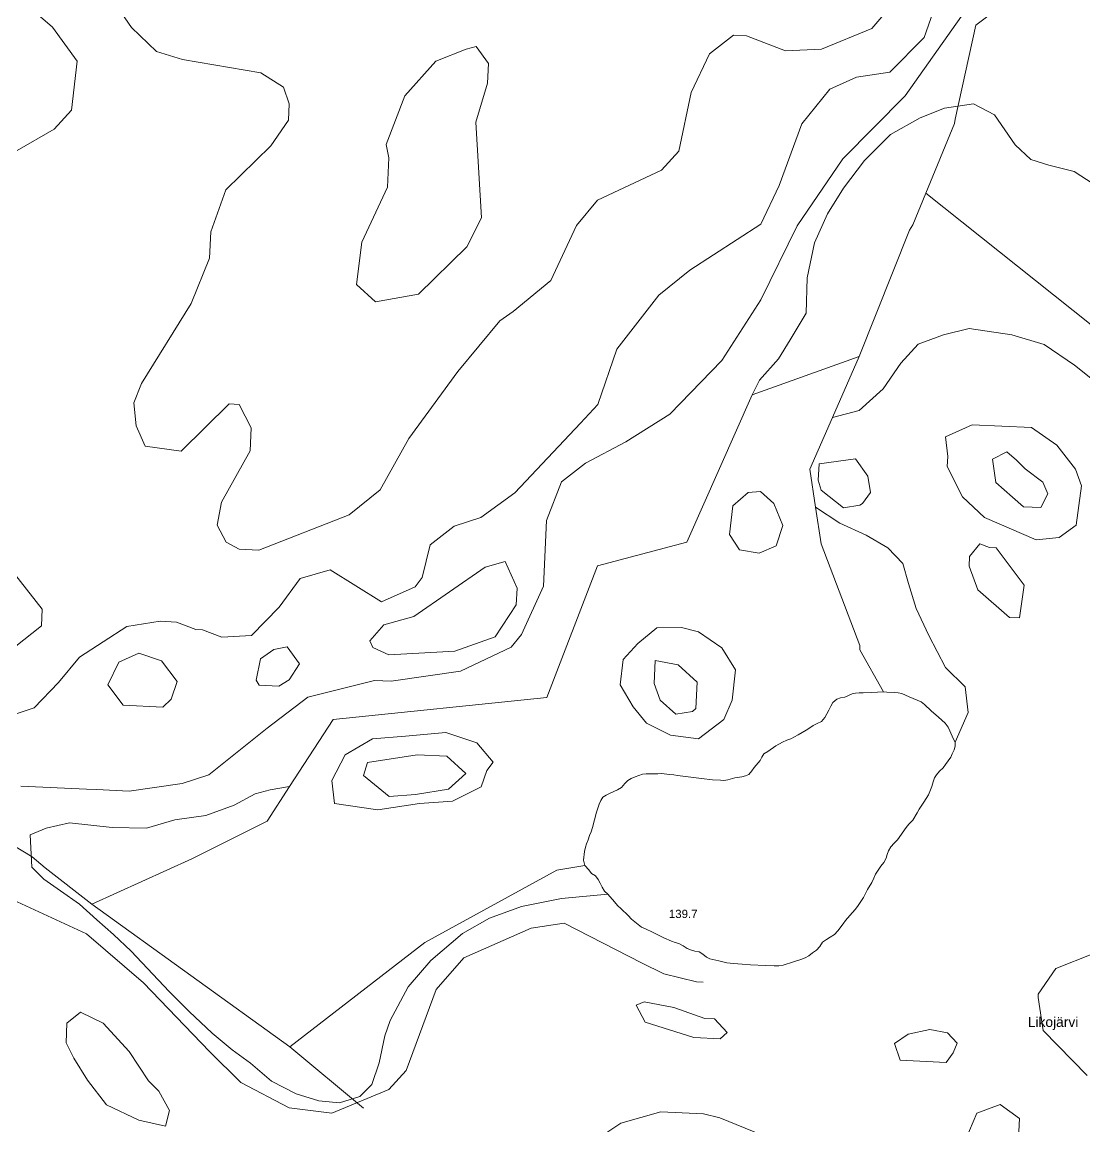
# Model space of a CAD drawing. Header units: millimetres. Extents: x 396621004 to 402046651, y 6785344214 to 6789799943.
# Drawn here: x 400448240 to 400771480, y 6786336521 to 6786672460 of the extents above; entities that cross this region are included whole.
import ezdxf

# ---------------------------------------------------------------- set-up
doc = ezdxf.new("R2010")
doc.units = ezdxf.units.MM
doc.header["$MEASUREMENT"] = 0
for name, color, linetype, lineweight in [('02 Korkeuskayrat_Kynä_nro__2', 8, 'Continuous', 15), ('02 Nimistö_Kynä_nro__41', 7, 'Continuous', 35), ('02 Suot_Kynä_nro__101', 252, 'Continuous', 15)]:
    doc.layers.add(name, color=color, linetype=linetype, lineweight=lineweight)
for name, color, linetype, lineweight, true_color in [('02 Korkeuskayrat_Kynä_nro__62', 7, 'Continuous', 20, 0xaaaaaa), ('02 Maaston rajat_Kynä_nro__82', 7, 'Continuous', 20, 0xaaaaaa), ('02 Vesialueet_Kynä_nro__105', 7, 'Continuous', 15, 0xcae6ff)]:
    doc.layers.add(name, color=color, linetype=linetype, lineweight=lineweight, true_color=true_color)
doc.styles.add('LUOTU_TYYLI_5', font='')
doc.styles.get('LUOTU_TYYLI_5').set_extended_font_data('Arial')

msp = doc.modelspace()

# ---------------------------------------------------------------- linework, layer by layer
at = {"layer": '02 Korkeuskayrat_Kynä_nro__2', "color": 8, "linetype": 'Continuous', "lineweight": 15, "flags": 128}
for points in [[(400473034.12, 6786683269.87), (400481474.5, 6786670867.03), (400489148.34, 6786663505.35), (400497049.61, 6786661134.81), (400520888.21, 6786657043.87), (400527694.42, 6786652722.88), (400529463.36, 6786647641.72), (400529235.93, 6786642640.58), (400523870.14, 6786634878.8), (400510240.86, 6786621485.74), (400505650.04, 6786608682.81), (400505279.4, 6786600690.98), (400499644.06, 6786586937.83), (400484515.4, 6786562602.27), (400482241.04, 6786556700.92), (400482914.92, 6786549659.3), (400485635.73, 6786543527.9), (400496586.32, 6786542027.56), (400511260.11, 6786556370.84), (400514250.46, 6786556230.81), (400517931.55, 6786549059.17), (400517611.45, 6786542057.56), (400508884.67, 6786526443.99), (400507562.18, 6786519502.4), (400510325.1, 6786514361.23), (400514233.62, 6786512180.73), (400520231.17, 6786511910.67), (400547750.85, 6786522653.13), (400557109.39, 6786530234.86), (400565836.17, 6786545858.43), (400580787.94, 6786566193.09), (400593507.47, 6786581626.62), (400597643.43, 6786584437.26), (400609091, 6786593929.43), (400616865.92, 6786610583.24), (400623225.69, 6786618305.01), (400642667.2, 6786627427.1), (400647931.91, 6786633188.41), (400651756.19, 6786651032.5), (400657298.88, 6786662795.19), (400664568.38, 6786668466.48), (400668569.56, 6786668276.44), (400680370.93, 6786663735.4), (400691405.76, 6786664225.51), (400706711.31, 6786670536.96), (400714115.6, 6786679198.94)], [(400438733.5, 6786459588.7), (400451950.02, 6786463989.7), (400459312.19, 6786471651.46), (400465671.96, 6786479373.22), (400480118.31, 6786488725.36), (400490201.28, 6786490255.71), (400495196.43, 6786490035.66), (400501101.33, 6786487755.14), (400503097.71, 6786487665.12), (400509002.6, 6786485394.6), (400518032.63, 6786485974.73), (400526439.31, 6786494606.71), (400532849.62, 6786503318.7), (400541972.3, 6786505899.29), (400557547.41, 6786496177.07), (400567765.16, 6786500718.11), (400569904.74, 6786503618.77), (400572355.98, 6786513521.04), (400579625.49, 6786519192.33), (400587762.62, 6786521822.94), (400598115.14, 6786529354.66), (400618104.18, 6786550459.49), (400623377.31, 6786556230.81), (400629147.43, 6786572984.64), (400641917.51, 6786589418.4), (400651276.05, 6786596990.13), (400672941.37, 6786611013.34), (400678492.48, 6786622776.03), (400685357.66, 6786641480.31), (400693857, 6786652102.74), (400702027.83, 6786655733.57), (400712110.8, 6786657273.92), (400722606.52, 6786667806.33), (400726060.16, 6786677648.59)], [(400448782.77, 6786678368.75), (400457450.59, 6786670967.06), (400464989.65, 6786660604.69), (400463296.52, 6786645671.27), (400458031.81, 6786639909.95), (400446719.01, 6786633418.47)], [(400733919.32, 6786674287.82), (400716785.86, 6786650052.27), (400697883.45, 6786630897.89), (400683934.08, 6786610513.23), (400672890.83, 6786587988.07), (400661030.5, 6786569513.85), (400645261.65, 6786553220.12), (400631859.81, 6786544828.2), (400619553.03, 6786538386.73), (400612283.52, 6786532705.43), (400607734.82, 6786520902.73), (400606825.07, 6786500928.16), (400600136.79, 6786486214.79), (400596961.12, 6786482353.91), (400581605.02, 6786475052.24), (400560445.11, 6786472021.54), (400555449.96, 6786472251.59), (400535191.36, 6786467170.43), (400522741.38, 6786457728.27), (400505077.24, 6786443525.02), (400496948.53, 6786440894.42), (400480825.89, 6786438633.9), (400470835.58, 6786439094.01), (400467836.8, 6786439234.04), (400447856.19, 6786440144.25)], [(400445784, 6786482293.89), (400454098.02, 6786488915.41), (400454325.46, 6786493906.55), (400442978.96, 6786508449.88)], [(400441344.8, 6786407406.76), (400467811.53, 6786395183.96), (400485155.58, 6786380370.57), (400505220.44, 6786359425.78), (400514789.57, 6786349973.62), (400529454.94, 6786342291.86), (400542401.91, 6786340701.5), (400559745.96, 6786347913.15), (400565019.09, 6786353674.47), (400574158.62, 6786378280.1), (400582607.42, 6786387912.3), (400603051.33, 6786396984.38), (400613134.3, 6786398514.73), (400636602.26, 6786386431.96), (400643459.01, 6786383111.2), (400653356.66, 6786380650.64), (400655353.04, 6786380560.62)], [(400772187.42, 6786352174.12), (400758794.01, 6786365797.24), (400757252.5, 6786375879.55), (400757303.04, 6786376879.78), (400762660.41, 6786384641.55), (400773880.55, 6786389132.58)]]:
    msp.add_lwpolyline(points, dxfattribs=at)
for points in [[(400586322.2, 6786665045.7), (400590095.94, 6786659874.52), (400589817.96, 6786653873.15), (400586271.66, 6786642030.44), (400587939.52, 6786612913.78), (400583525.59, 6786604111.76), (400568851.79, 6786589768.48), (400555727.93, 6786587367.93), (400549966.24, 6786592639.14), (400551558.28, 6786605572.1), (400559333.2, 6786622235.91), (400559745.96, 6786631227.97), (400558928.87, 6786635268.89), (400564614.76, 6786650032.27), (400574108.08, 6786660604.69), (400583281.3, 6786664185.51)], [(400729042.09, 6786546368.55), (400737221.34, 6786549999.38), (400755205.58, 6786549169.19), (400762963.66, 6786543807.97), (400768632.69, 6786536546.3), (400770401.63, 6786531455.14), (400768860.13, 6786519512.41), (400763679.66, 6786515741.54), (400756637.58, 6786515071.39), (400740927.7, 6786521792.93), (400734214.14, 6786528114.38), (400729631.74, 6786537336.48), (400729766.52, 6786540327.17)], [(400750665.3, 6786539216.92), (400747767.61, 6786541837.51), (400743412.64, 6786539516.98), (400744372.92, 6786532465.37), (400749443.89, 6786527994.35), (400752830.15, 6786525103.69), (400758078.01, 6786524883.64), (400760251.28, 6786529044.59), (400758650.81, 6786532615.4), (400753310.29, 6786536596.32)], [(400703864.16, 6786526043.9), (400703055.5, 6786525533.78), (400698018.23, 6786524763.61), (400691254.13, 6786530084.83), (400690394.93, 6786533125.52), (400690622.37, 6786538126.67), (400701699.31, 6786539617.01), (400705473.05, 6786534435.82), (400706239.59, 6786529394.67)], [(400751541.35, 6786491275.95), (400752998.62, 6786501218.22), (400744516.12, 6786512620.83), (400742511.32, 6786512710.85), (400739563.09, 6786513851.11), (400736378.99, 6786509990.23), (400736244.21, 6786506989.54), (400738922.9, 6786499867.91), (400748542.57, 6786491415.98)], [(400554001.11, 6786484324.36), (400558221.3, 6786489135.46), (400567352.41, 6786491726.05), (400589068.27, 6786506739.48), (400595150.06, 6786508469.88), (400598780.6, 6786500288.01), (400598553.17, 6786495296.87), (400592100.74, 6786485584.65), (400579886.62, 6786481133.63), (400559813.34, 6786480053.38), (400554910.85, 6786482283.89)], [(400493621.23, 6786466580.3), (400495373.33, 6786472001.54), (400490647.73, 6786478222.96), (400483748.85, 6786480543.49), (400477616.52, 6786477822.87), (400474297.65, 6786470971.3), (400479014.83, 6786464749.88), (400491001.52, 6786464189.75)], [(400519414.09, 6786472401.63), (400520711.31, 6786478853.11), (400524847.27, 6786481663.75), (400528890.56, 6786482473.93), (400532655.88, 6786477302.75), (400529429.67, 6786472441.64), (400526338.23, 6786470581.21), (400520340.68, 6786470861.28)], [(400652126.83, 6786462799.43), (400647081.13, 6786462029.26), (400642271.3, 6786466260.22), (400640502.35, 6786471341.39), (400640822.45, 6786478342.99), (400647771.86, 6786477022.69), (400653533.56, 6786471751.48), (400653171.35, 6786463759.65)], [(400583180.22, 6786443945.12), (400577957.63, 6786439174.03), (400567874.66, 6786437643.68), (400559838.62, 6786437003.53), (400552122.66, 6786443364.99), (400553301.95, 6786447315.89), (400568422.19, 6786449626.42), (400577418.53, 6786449216.32)], [(400637469.88, 6786374579.25), (400646491.49, 6786372858.86), (400655850.03, 6786369528.09), (400658848.81, 6786369388.06), (400662656.24, 6786365207.11), (400660567.21, 6786363306.67), (400652573.27, 6786363666.75), (400637773.13, 6786368357.83), (400635010.21, 6786373489)], [(400486688.67, 6786350483.74), (400489813.8, 6786347353.02), (400493073.7, 6786341461.67), (400491877.56, 6786336750.6), (400483698.31, 6786338591.02), (400473876.48, 6786343262.09), (400468182.17, 6786350763.8), (400463953.56, 6786357445.33), (400461637.08, 6786362046.38), (400461889.79, 6786368047.76), (400466025.74, 6786371378.52), (400472899.35, 6786368087.76), (400480800.62, 6786359495.8)], [(400724274.38, 6786366147.32), (400717695.6, 6786364686.99), (400713559.64, 6786361876.34), (400715328.59, 6786356785.18), (400729320.07, 6786356145.03), (400731451.22, 6786359045.7), (400732588.4, 6786361996.37), (400729732.82, 6786365137.09)], [(400751381.3, 6786335110.22), (400751558.19, 6786339101.13), (400745754.38, 6786343372.11), (400738619.65, 6786340701.5), (400735258.66, 6786332839.7), (400738021.58, 6786327708.53), (400746015.51, 6786327348.44), (400750151.46, 6786330159.09)], [(400597533.92, 6786255071.91), (400597904.55, 6786263063.74), (400605494.16, 6786275726.63), (400608172.84, 6786290620.04), (400608678.25, 6786301612.56), (400607911.71, 6786306653.71), (400607414.72, 6786317686.23), (400614869.55, 6786327358.45), (400630360.42, 6786337660.8), (400642532.43, 6786341101.59), (400655521.51, 6786340511.46), (400660466.12, 6786339281.17), (400687977.38, 6786328008.6), (400696603.07, 6786319596.67), (400699003.78, 6786306473.67), (400698456.25, 6786294490.93), (400691776.39, 6786279777.56), (400684414.22, 6786272105.81), (400669108.67, 6786265804.36), (400646811.58, 6786259823), (400621557.83, 6786254971.89), (400598485.78, 6786254031.67)]]:
    msp.add_lwpolyline(points, close=True, dxfattribs=at)
at = {"layer": '02 Maaston rajat_Kynä_nro__82', "color": 253, "linetype": 'Continuous', "lineweight": 20, "true_color": 0xaaaaaa, "flags": 128}
for points in [[(400773998.48, 6786623266.14), (400768169.4, 6786627057.01), (400760503.99, 6786628937.44), (400755079.23, 6786630697.84), (400750286.24, 6786635188.87), (400743968.59, 6786644260.95), (400737617.25, 6786647571.7), (400728789.39, 6786646251.4), (400721393.53, 6786643350.74), (400712380.35, 6786638279.58), (400704487.5, 6786630397.78), (400698077.19, 6786621945.84), (400693191.54, 6786614164.06), (400689257.75, 6786605342.04), (400686991.82, 6786594679.6), (400686722.27, 6786583917.14), (400681819.78, 6786575895.31), (400678290.32, 6786570053.97), (400672461.23, 6786563572.49), (400670271.11, 6786559141.47)], [(400694707.78, 6786552249.9), (400702811.22, 6786554340.37), (400710139.69, 6786560991.9), (400715522.33, 6786568743.67), (400720812.3, 6786574504.99), (400728460.87, 6786577385.65), (400736311.6, 6786579256.08), (400749241.72, 6786577375.64), (400759114.1, 6786574394.96), (400768321.02, 6786568183.54), (400778201.83, 6786560191.71), (400787770.96, 6786550959.6), (400795436.37, 6786543827.97), (400802377.36, 6786537226.46), (400811634.82, 6786532015.27), (400820976.52, 6786528314.42), (400822071.58, 6786528194.39)], [(400732015.6, 6786453497.3), (400735924.12, 6786462559.38), (400735048.07, 6786470361.16), (400729067.37, 6786476162.49), (400724038.52, 6786485924.72), (400720172.12, 6786494126.6), (400717788.26, 6786501758.35), (400716078.28, 6786507849.74), (400711554.84, 6786512580.82), (400704976.06, 6786516411.7), (400696897.9, 6786520052.53), (400689561, 6786524953.65)], [(400619350.87, 6786416018.73), (400619022.35, 6786417609.09), (400619300.33, 6786420279.7), (400619612, 6786421529.99), (400619915.24, 6786422580.23), (400620361.69, 6786423820.51), (400620824.98, 6786425130.81), (400621347.24, 6786426291.08), (400621726.3, 6786427541.37), (400622956.14, 6786432272.45), (400623781.64, 6786434622.99), (400624228.09, 6786435723.24), (400624876.7, 6786436733.47), (400625921.22, 6786437363.61), (400627100.52, 6786437973.75), (400629315.9, 6786439003.99), (400630512.05, 6786439764.16), (400631522.87, 6786440894.42), (400632449.46, 6786441884.65), (400633493.98, 6786442504.79), (400634673.27, 6786442984.9), (400636939.2, 6786443795.08), (400638008.99, 6786443925.11), (400639146.17, 6786443905.11), (400641563.72, 6786443925.11), (400642700.9, 6786443975.13), (400645168.99, 6786443705.06), (400646432.52, 6786443535.03), (400647552.85, 6786443374.99), (400650020.94, 6786443104.93), (400654864.48, 6786442504.79), (400658242.31, 6786442024.68), (400660643.02, 6786441904.65), (400661704.38, 6786441824.63), (400662925.8, 6786442004.68), (400664964.29, 6786442624.82), (400667188.1, 6786442944.89), (400668274.74, 6786443284.97), (400669302.41, 6786443705.06), (400670178.46, 6786444835.32), (400670894.46, 6786445845.55), (400672764.48, 6786447896.02), (400673202.5, 6786448926.26), (400673851.12, 6786449946.49), (400675038.83, 6786450626.65), (400677447.96, 6786452357.04), (400679528.58, 6786453467.3), (400680783.68, 6786454077.44), (400682030.36, 6786454547.54), (400684321.57, 6786455777.83), (400686705.42, 6786457158.14), (400687825.75, 6786457848.3), (400688878.7, 6786458538.46), (400690066.41, 6786459158.6), (400691321.52, 6786459838.76), (400692340.77, 6786461039.03), (400693579.03, 6786463209.53), (400694177.1, 6786464439.81), (400694825.71, 6786465520.05), (400696055.54, 6786466630.31), (400697142.18, 6786466970.39), (400698439.4, 6786467150.43), (400700722.18, 6786468180.66), (400701733.01, 6786468450.73), (400702802.79, 6786468510.74), (400704015.78, 6786468550.75), (400706576.54, 6786468630.77), (400710207.08, 6786468770.8)], [(400710207.08, 6786468770.8), (400711276.87, 6786468760.8), (400713534.37, 6786468580.76), (400714730.51, 6786468480.73), (400715783.46, 6786468330.7), (400718040.96, 6786467290.46), (400720450.09, 6786466320.24), (400721688.35, 6786465800.12), (400722682.33, 6786464939.92), (400724729.25, 6786462999.48), (400726927.79, 6786461119.05), (400728983.13, 6786459318.64), (400729884.45, 6786458118.36), (400730356.17, 6786456938.09), (400731375.41, 6786454587.55), (400732015.6, 6786453497.3)], [(400732015.6, 6786453497.3), (400731973.48, 6786452337.04), (400731670.24, 6786451226.78), (400731147.98, 6786449986.5), (400730709.95, 6786448956.27), (400729117.91, 6786446745.76), (400728326.09, 6786445745.53), (400727247.88, 6786444695.29), (400726380.26, 6786443625.05), (400725731.65, 6786442614.81), (400725352.59, 6786441434.54), (400724889.29, 6786440054.23), (400723903.74, 6786437503.65), (400723246.7, 6786436353.38), (400722522.28, 6786435273.14), (400721073.43, 6786433112.64), (400720492.21, 6786432022.39), (400719102.33, 6786429791.88), (400717939.88, 6786428541.6), (400717080.68, 6786427541.37), (400714511.5, 6786423840.52), (400713500.68, 6786422780.28), (400712422.47, 6786421660.02), (400711757.01, 6786420509.76), (400711386.37, 6786419399.5), (400711083.13, 6786418219.23), (400710341.85, 6786416928.94), (400709398.42, 6786415798.68), (400707781.1, 6786413368.12), (400707258.84, 6786412137.84), (400706660.77, 6786410837.54), (400705346.7, 6786408667.05), (400704091.59, 6786406276.5), (400702550.09, 6786403845.95), (400701758.28, 6786402775.7), (400700671.64, 6786401585.43), (400698708.96, 6786399254.89), (400697917.15, 6786398254.67), (400696325.1, 6786396114.18), (400695314.27, 6786394983.92), (400693974.93, 6786394163.73), (400692854.6, 6786393543.59), (400691650.04, 6786392653.38), (400690832.96, 6786391363.09), (400689897.94, 6786390302.85), (400688625.99, 6786389412.64), (400687556.2, 6786388502.43), (400686368.48, 6786387882.29), (400685054.41, 6786387422.19), (400682805.33, 6786386752.03), (400679663.35, 6786385651.78), (400678441.94, 6786385461.74), (400677018.36, 6786385511.75), (400674331.26, 6786385581.77), (400669799.4, 6786385801.82), (400667196.53, 6786386001.86), (400664652.62, 6786386211.91), (400663591.25, 6786386291.93), (400662538.31, 6786386451.97), (400660171.3, 6786386992.09), (400657450.5, 6786387632.24), (400656355.44, 6786388152.35), (400655294.08, 6786389012.55), (400654140.05, 6786389742.72), (400652884.95, 6786389982.77), (400651840.43, 6786390212.83), (400650526.36, 6786390742.95), (400649313.37, 6786391553.13), (400648024.57, 6786392293.3), (400646912.66, 6786392593.37), (400645741.79, 6786392973.46), (400643408.47, 6786394003.69), (400639988.52, 6786395704.08), (400637874.21, 6786396724.32), (400636635.95, 6786397244.43), (400635566.16, 6786398114.63), (400633561.36, 6786399695), (400632584.23, 6786400765.24), (400630402.54, 6786402785.7), (400629273.79, 6786403795.93), (400628372.47, 6786404936.19), (400626401.36, 6786407256.73)], [(400476075.02, 6786395053.93), (400470995.63, 6786399524.96), (400465714.07, 6786404286.05), (400459901.84, 6786408326.97), (400454814.02, 6786411827.77), (400451234.02, 6786415508.61), (400450711.76, 6786425300.85), (400455563.72, 6786427321.32), (400462656.33, 6786428981.7), (400475603.3, 6786427601.38), (400486107.44, 6786427341.32), (400494741.56, 6786429931.91), (400504074.84, 6786431232.21), (400512734.23, 6786434312.92), (400519161.38, 6786437763.7), (400523726.94, 6786439044), (400529614.98, 6786440074.23)], [(400626401.36, 6786407256.73), (400625373.69, 6786408226.95), (400624615.57, 6786409417.22), (400624068.04, 6786410597.49), (400623444.7, 6786411717.75), (400622610.77, 6786412848), (400621465.17, 6786413578.17), (400620555.43, 6786414638.41), (400619350.87, 6786416018.73)], [(400626401.36, 6786407256.73), (400612258.25, 6786405936.42), (400600119.94, 6786403525.87), (400590432.88, 6786399985.06), (400582203.09, 6786395374.01), (400572532.88, 6786387072.11), (400565642.43, 6786379150.3), (400560141.86, 6786368887.95), (400558524.54, 6786364216.88)], [(400476075.02, 6786395053.93), (400481415.54, 6786389952.77), (400492930.5, 6786377659.95), (400499020.72, 6786371658.58), (400506029.1, 6786364977.05), (400512153, 6786359925.9), (400517695.69, 6786355854.97), (400524122.84, 6786350463.73), (400531586.09, 6786346622.85), (400538476.54, 6786344402.35), (400544811.04, 6786343792.21), (400550943.37, 6786345732.65), (400554607.6, 6786349383.49), (400556814.57, 6786355964.99), (400558524.54, 6786364216.88)]]:
    msp.add_lwpolyline(points, dxfattribs=at)
for points in [[(400679587.54, 6786519392.38), (400677540.62, 6786513230.97), (400672419.12, 6786510970.45), (400666463.68, 6786512010.69), (400663431.21, 6786516671.76), (400664357.8, 6786525393.75), (400669058.13, 6786529424.67), (400672831.87, 6786529744.75), (400676908.86, 6786526033.9)], [(400641277.32, 6786488315.27), (400635540.89, 6786483464.16), (400631051.15, 6786478663.06), (400630175.1, 6786470941.3), (400634108.89, 6786464239.76), (400638118.49, 6786459288.63), (400645455.39, 6786455677.8), (400653912.62, 6786454507.54), (400661712.81, 6786460398.88), (400664248.29, 6786466280.23), (400665191.73, 6786475502.34), (400661013.65, 6786482223.88), (400653988.43, 6786487074.99), (400648791.11, 6786488325.27)], [(400591477.4, 6786447395.91), (400586507.52, 6786453277.25), (400577148.97, 6786456487.99), (400564825.35, 6786455327.72), (400554776.07, 6786454567.55), (400546529.44, 6786449706.44), (400542393.48, 6786441894.65), (400543303.22, 6786434833.03), (400556477.63, 6786432942.6), (400569087.65, 6786434833.03), (400579145.35, 6786435603.21), (400587863.71, 6786439934.2), (400589607.38, 6786444865.33)]]:
    msp.add_lwpolyline(points, close=True, dxfattribs=at)
at = {"layer": '02 Suot_Kynä_nro__101', "color": 252, "linetype": 'Continuous', "lineweight": 15, "flags": 128}
msp.add_lwpolyline([(400778201.83, 6786560191.71), (400768321.02, 6786568183.54), (400759114.1, 6786574394.96), (400749241.72, 6786577375.64), (400736311.6, 6786579256.08), (400728460.87, 6786577385.65), (400720812.3, 6786574504.99), (400715522.33, 6786568743.67), (400710139.69, 6786560991.9), (400702811.22, 6786554340.37), (400694707.78, 6786552249.9), (400687851.03, 6786536506.29), (400689561, 6786524953.65), (400696897.9, 6786520052.53), (400704976.06, 6786516411.7), (400711554.84, 6786512580.82), (400716078.28, 6786507849.74), (400717788.26, 6786501758.35), (400720172.12, 6786494126.6), (400724038.52, 6786485924.72), (400729067.37, 6786476162.49), (400735048.07, 6786470361.16), (400735924.12, 6786462559.38), (400732015.6, 6786453497.3), (400731375.41, 6786454587.55), (400730356.17, 6786456938.09), (400729884.45, 6786458118.36), (400728983.13, 6786459318.64), (400726927.79, 6786461119.05), (400724729.25, 6786462999.48), (400722682.33, 6786464939.92), (400721688.35, 6786465800.12), (400720450.09, 6786466320.24), (400718040.96, 6786467290.46), (400715783.46, 6786468330.7), (400714730.51, 6786468480.73), (400713534.37, 6786468580.76), (400711276.87, 6786468760.8), (400710207.08, 6786468770.8), (400706576.54, 6786468630.77), (400704015.78, 6786468550.75), (400702802.79, 6786468510.74), (400701733.01, 6786468450.73), (400700722.18, 6786468180.66), (400698439.4, 6786467150.43), (400697142.18, 6786466970.39), (400696055.54, 6786466630.31), (400694825.71, 6786465520.05), (400694177.1, 6786464439.81), (400693579.03, 6786463209.53), (400692340.77, 6786461039.03), (400691321.52, 6786459838.76), (400690066.41, 6786459158.6), (400688878.7, 6786458538.46), (400687825.75, 6786457848.3), (400686705.42, 6786457158.14), (400684321.57, 6786455777.83), (400682030.36, 6786454547.54), (400680783.68, 6786454077.44), (400679528.58, 6786453467.3), (400677447.96, 6786452357.04), (400675038.83, 6786450626.65), (400673851.12, 6786449946.49), (400673202.5, 6786448926.26), (400672764.48, 6786447896.02), (400670894.46, 6786445845.55), (400670178.46, 6786444835.32), (400669302.41, 6786443705.06), (400668274.74, 6786443284.97), (400667188.1, 6786442944.89), (400664964.29, 6786442624.82), (400662925.8, 6786442004.68), (400661704.38, 6786441824.63), (400660643.02, 6786441904.65), (400658242.31, 6786442024.68), (400654864.48, 6786442504.79), (400650020.94, 6786443104.93), (400647552.85, 6786443374.99), (400646432.52, 6786443535.03), (400645168.99, 6786443705.06), (400642700.9, 6786443975.13), (400641563.72, 6786443925.11), (400639146.17, 6786443905.11), (400638008.99, 6786443925.11), (400636939.2, 6786443795.08), (400634673.27, 6786442984.9), (400633493.98, 6786442504.79), (400632449.46, 6786441884.65), (400631522.87, 6786440894.42), (400630512.05, 6786439764.16), (400629315.9, 6786439003.99), (400627100.52, 6786437973.75), (400625921.22, 6786437363.61), (400624876.7, 6786436733.47), (400624228.09, 6786435723.24), (400623781.64, 6786434622.99), (400622956.14, 6786432272.45), (400621726.3, 6786427541.37), (400621347.24, 6786426291.08), (400620824.98, 6786425130.81), (400620361.69, 6786423820.51), (400619915.24, 6786422580.23), (400619612, 6786421529.99), (400619300.33, 6786420279.7), (400619022.35, 6786417609.09), (400619350.87, 6786416018.73), (400620555.43, 6786414638.41), (400621465.17, 6786413578.17), (400622610.77, 6786412848), (400623444.7, 6786411717.75), (400624068.04, 6786410597.49), (400624615.57, 6786409417.22), (400625373.69, 6786408226.95), (400626401.36, 6786407256.73), (400612258.25, 6786405936.42), (400600119.94, 6786403525.87), (400590432.88, 6786399985.06), (400582203.09, 6786395374.01), (400572532.88, 6786387072.11), (400565642.43, 6786379150.3), (400560141.86, 6786368887.95), (400558524.54, 6786364216.88), (400556814.57, 6786355964.99), (400554607.6, 6786349383.49), (400550943.37, 6786345732.65), (400544811.04, 6786343792.21), (400538476.54, 6786344402.35), (400531586.09, 6786346622.85), (400524122.84, 6786350463.73), (400517695.69, 6786355854.97), (400512153, 6786359925.9), (400506029.1, 6786364977.05), (400499020.72, 6786371658.58), (400492930.5, 6786377659.95), (400481415.54, 6786389952.77), (400476075.02, 6786395053.93), (400470995.63, 6786399524.96), (400465714.07, 6786404286.05), (400459901.84, 6786408326.97), (400454814.02, 6786411827.77), (400451234.02, 6786415508.61), (400450711.76, 6786425300.85), (400455563.72, 6786427321.32), (400462656.33, 6786428981.7), (400475603.3, 6786427601.38), (400486107.44, 6786427341.32), (400494741.56, 6786429931.91), (400504074.84, 6786431232.21), (400512734.23, 6786434312.92), (400519161.38, 6786437763.7), (400523726.94, 6786439044), (400529614.98, 6786440074.23), (400542839.93, 6786460448.89), (400607835.9, 6786467060.41), (400623234.11, 6786507079.56), (400650366.31, 6786514291.21), (400670271.11, 6786559141.47), (400672461.23, 6786563572.49), (400678290.32, 6786570053.97), (400681819.78, 6786575895.31), (400686722.27, 6786583917.14), (400686991.82, 6786594679.6), (400689257.75, 6786605342.04), (400693191.54, 6786614164.06), (400698077.19, 6786621945.84), (400704487.5, 6786630397.78), (400712380.35, 6786638279.58), (400721393.53, 6786643350.74), (400728789.39, 6786646251.4), (400737617.25, 6786647571.7), (400743968.59, 6786644260.95), (400750286.24, 6786635188.87), (400755079.23, 6786630697.84), (400760503.99, 6786628937.44), (400768169.4, 6786627057.01), (400773998.48, 6786623266.14)], dxfattribs=at)
for points in [[(400679587.54, 6786519392.38), (400676908.86, 6786526033.9), (400672831.87, 6786529744.75), (400669058.13, 6786529424.67), (400664357.8, 6786525393.75), (400663431.21, 6786516671.76), (400666463.68, 6786512010.69), (400672419.12, 6786510970.45), (400677540.62, 6786513230.97)], [(400641277.32, 6786488315.27), (400635540.89, 6786483464.16), (400631051.15, 6786478663.06), (400630175.1, 6786470941.3), (400634108.89, 6786464239.76), (400638118.49, 6786459288.63), (400645455.39, 6786455677.8), (400653912.62, 6786454507.54), (400661712.81, 6786460398.88), (400664248.29, 6786466280.23), (400665191.73, 6786475502.34), (400661013.65, 6786482223.88), (400653988.43, 6786487074.99), (400648791.11, 6786488325.27)], [(400591477.4, 6786447395.91), (400586507.52, 6786453277.25), (400577148.97, 6786456487.99), (400564825.35, 6786455327.72), (400554776.07, 6786454567.55), (400546529.44, 6786449706.44), (400542393.48, 6786441894.65), (400543303.22, 6786434833.03), (400556477.63, 6786432942.6), (400569087.65, 6786434833.03), (400579145.35, 6786435603.21), (400587863.71, 6786439934.2), (400589607.38, 6786444865.33)]]:
    msp.add_lwpolyline(points, close=True, dxfattribs=at)
at = {"layer": '02 Vesialueet_Kynä_nro__105', "color": 254, "linetype": 'Continuous', "lineweight": 15, "true_color": 0xcae6ff}
for p, q in [((400723103.5, 6786620425.49), (400831750.22, 6786533795.67)), ((400670271.11, 6786559141.47), (400702794.37, 6786570814.14)), ((400694707.78, 6786552249.9), (400702794.37, 6786570814.14)), ((400702996.53, 6786481623.74), (400710207.08, 6786468770.8)), ((400529648.68, 6786360826.1), (400469420.43, 6786404246.04)), ((400529648.68, 6786360826.1), (400552088.97, 6786342231.85))]:
    msp.add_line(p, q, dxfattribs=at)
at = {"layer": '02 Vesialueet_Kynä_nro__105', "color": 254, "linetype": 'Continuous', "lineweight": 15, "true_color": 0xcae6ff, "flags": 128}
for points in [[(400703889.43, 6786902029.92), (400731215.37, 6786768879.46), (400770536.41, 6786729310.4), (400757589.44, 6786686130.53), (400738324.83, 6786671567.19), (400732040.87, 6786642960.65)], [(400723103.5, 6786620425.49), (400731863.98, 6786641630.34), (400732040.87, 6786642960.65)], [(400702794.37, 6786570814.14), (400718133.62, 6786609142.91), (400719110.75, 6786610763.28), (400723103.5, 6786620425.49)], [(400529614.98, 6786440074.23), (400542839.93, 6786460448.89), (400607835.9, 6786467060.41), (400623234.11, 6786507079.56), (400650366.31, 6786514291.21), (400670271.11, 6786559141.47)], [(400689561, 6786524953.65), (400687851.03, 6786536506.29), (400694707.78, 6786552249.9)], [(400702996.53, 6786481623.74), (400703030.23, 6786482904.03), (400691220.44, 6786513801.1), (400689561, 6786524953.65)], [(400469420.43, 6786404246.04), (400499913.61, 6786418009.19), (400522766.65, 6786429531.82), (400529614.98, 6786440074.23)], [(400420774.53, 6786423670.48), (400434252.18, 6786422600.24), (400441370.07, 6786422890.3), (400445093.27, 6786422380.19), (400451259.29, 6786418689.34), (400455252.05, 6786415248.55), (400469420.43, 6786404246.04)], [(400619350.87, 6786416018.73), (400610902.06, 6786414628.41), (400570730.24, 6786392553.36), (400529648.68, 6786360826.1)]]:
    msp.add_lwpolyline(points, dxfattribs=at)
msp.add_lwpolyline([(400732015.6, 6786453497.3), (400731973.48, 6786452337.04), (400731670.24, 6786451226.78), (400731147.98, 6786449986.5), (400730709.95, 6786448956.27), (400729117.91, 6786446745.76), (400728326.09, 6786445745.53), (400727247.88, 6786444695.29), (400726380.26, 6786443625.05), (400725731.65, 6786442614.81), (400725352.59, 6786441434.54), (400724889.29, 6786440054.23), (400723903.74, 6786437503.65), (400723246.7, 6786436353.38), (400722522.28, 6786435273.14), (400721073.43, 6786433112.64), (400720492.21, 6786432022.39), (400719102.33, 6786429791.88), (400717939.88, 6786428541.6), (400717080.68, 6786427541.37), (400714511.5, 6786423840.52), (400713500.68, 6786422780.28), (400712422.47, 6786421660.02), (400711757.01, 6786420509.76), (400711386.37, 6786419399.5), (400711083.13, 6786418219.23), (400710341.85, 6786416928.94), (400709398.42, 6786415798.68), (400707781.1, 6786413368.12), (400707258.84, 6786412137.84), (400706660.77, 6786410837.54), (400705346.7, 6786408667.05), (400704091.59, 6786406276.5), (400702550.09, 6786403845.95), (400701758.28, 6786402775.7), (400700671.64, 6786401585.43), (400698708.96, 6786399254.89), (400697917.15, 6786398254.67), (400696325.1, 6786396114.18), (400695314.27, 6786394983.92), (400693974.93, 6786394163.73), (400692854.6, 6786393543.59), (400691650.04, 6786392653.38), (400690832.96, 6786391363.09), (400689897.94, 6786390302.85), (400688625.99, 6786389412.64), (400687556.2, 6786388502.43), (400686368.48, 6786387882.29), (400685054.41, 6786387422.19), (400682805.33, 6786386752.03), (400679663.35, 6786385651.78), (400678441.94, 6786385461.74), (400677018.36, 6786385511.75), (400674331.26, 6786385581.77), (400669799.4, 6786385801.82), (400667196.53, 6786386001.86), (400664652.62, 6786386211.91), (400663591.25, 6786386291.93), (400662538.31, 6786386451.97), (400660171.3, 6786386992.09), (400657450.5, 6786387632.24), (400656355.44, 6786388152.35), (400655294.08, 6786389012.55), (400654140.05, 6786389742.72), (400652884.95, 6786389982.77), (400651840.43, 6786390212.83), (400650526.36, 6786390742.95), (400649313.37, 6786391553.13), (400648024.57, 6786392293.3), (400646912.66, 6786392593.37), (400645741.79, 6786392973.46), (400643408.47, 6786394003.69), (400639988.52, 6786395704.08), (400637874.21, 6786396724.32), (400636635.95, 6786397244.43), (400635566.16, 6786398114.63), (400633561.36, 6786399695), (400632584.23, 6786400765.24), (400630402.54, 6786402785.7), (400629273.79, 6786403795.93), (400628372.47, 6786404936.19), (400626401.36, 6786407256.73), (400625373.69, 6786408226.95), (400624615.57, 6786409417.22), (400624068.04, 6786410597.49), (400623444.7, 6786411717.75), (400622610.77, 6786412848), (400621465.17, 6786413578.17), (400620555.43, 6786414638.41), (400619350.87, 6786416018.73), (400619022.35, 6786417609.09), (400619300.33, 6786420279.7), (400619612, 6786421529.99), (400619915.24, 6786422580.23), (400620361.69, 6786423820.51), (400620824.98, 6786425130.81), (400621347.24, 6786426291.08), (400621726.3, 6786427541.37), (400622956.14, 6786432272.45), (400623781.64, 6786434622.99), (400624228.09, 6786435723.24), (400624876.7, 6786436733.47), (400625921.22, 6786437363.61), (400627100.52, 6786437973.75), (400629315.9, 6786439003.99), (400630512.05, 6786439764.16), (400631522.87, 6786440894.42), (400632449.46, 6786441884.65), (400633493.98, 6786442504.79), (400634673.27, 6786442984.9), (400636939.2, 6786443795.08), (400638008.99, 6786443925.11), (400639146.17, 6786443905.11), (400641563.72, 6786443925.11), (400642700.9, 6786443975.13), (400645168.99, 6786443705.06), (400646432.52, 6786443535.03), (400647552.85, 6786443374.99), (400650020.94, 6786443104.93), (400654864.48, 6786442504.79), (400658242.31, 6786442024.68), (400660643.02, 6786441904.65), (400661704.38, 6786441824.63), (400662925.8, 6786442004.68), (400664964.29, 6786442624.82), (400667188.1, 6786442944.89), (400668274.74, 6786443284.97), (400669302.41, 6786443705.06), (400670178.46, 6786444835.32), (400670894.46, 6786445845.55), (400672764.48, 6786447896.02), (400673202.5, 6786448926.26), (400673851.12, 6786449946.49), (400675038.83, 6786450626.65), (400677447.96, 6786452357.04), (400679528.58, 6786453467.3), (400680783.68, 6786454077.44), (400682030.36, 6786454547.54), (400684321.57, 6786455777.83), (400686705.42, 6786457158.14), (400687825.75, 6786457848.3), (400688878.7, 6786458538.46), (400690066.41, 6786459158.6), (400691321.52, 6786459838.76), (400692340.77, 6786461039.03), (400693579.03, 6786463209.53), (400694177.1, 6786464439.81), (400694825.71, 6786465520.05), (400696055.54, 6786466630.31), (400697142.18, 6786466970.39), (400698439.4, 6786467150.43), (400700722.18, 6786468180.66), (400701733.01, 6786468450.73), (400702802.79, 6786468510.74), (400704015.78, 6786468550.75), (400706576.54, 6786468630.77), (400710207.08, 6786468770.8), (400711276.87, 6786468760.8), (400713534.37, 6786468580.76), (400714730.51, 6786468480.73), (400715783.46, 6786468330.7), (400718040.96, 6786467290.46), (400720450.09, 6786466320.24), (400721688.35, 6786465800.12), (400722682.33, 6786464939.92), (400724729.25, 6786462999.48), (400726927.79, 6786461119.05), (400728983.13, 6786459318.64), (400729884.45, 6786458118.36), (400730356.17, 6786456938.09), (400731375.41, 6786454587.55)], close=True, dxfattribs=at)

# ---------------------------------------------------------------- texts
at = {"layer": '02 Korkeuskayrat_Kynä_nro__62', "color": 253, "linetype": 'Continuous', "lineweight": 20, "true_color": 0xaaaaaa, "insert": (400644940.03, 6786400010.48), "char_height": 2500, "attachment_point": 7, "style": 'LUOTU_TYYLI_5'}
msp.add_mtext('\\A1;{\\pql;\\fArial|b0|i0|c0|p34;139.7}', dxfattribs=at)
msp.add_mtext('\\A1;{\\pql;\\fArial|b0|i0|c0|p34;139.7}', dxfattribs=at)
at = {"layer": '02 Nimistö_Kynä_nro__41', "color": 7, "linetype": 'Continuous', "lineweight": 35, "insert": (400754107.02, 6786366013.41), "char_height": 3000, "attachment_point": 7, "style": 'LUOTU_TYYLI_5'}
msp.add_mtext('\\A1;{\\pql;\\fArial|b0|i0|c0|p34;Likojärvi}', dxfattribs=at)

doc.saveas('drawing.dxf')
